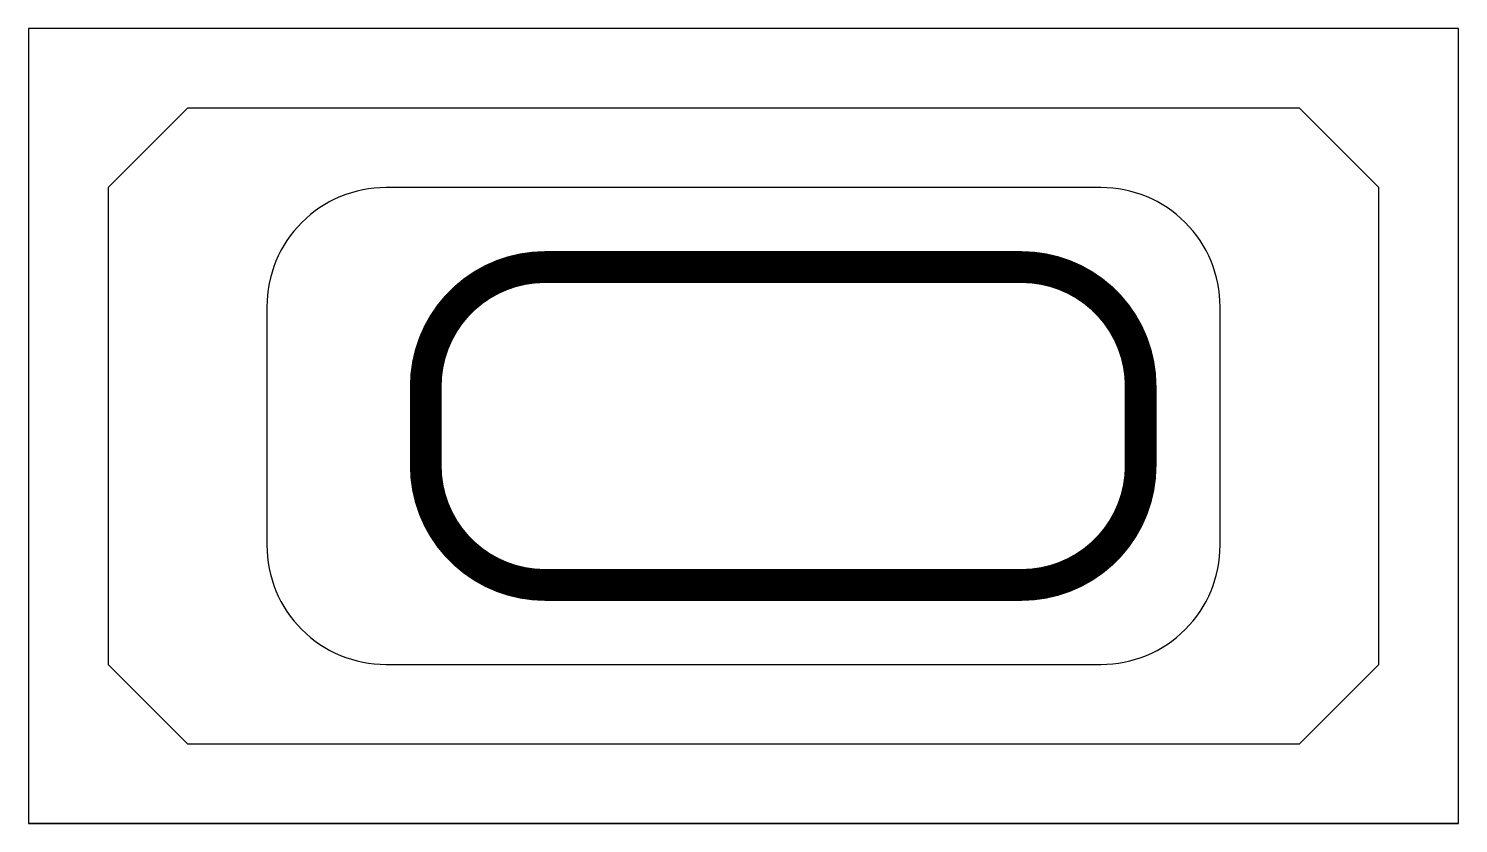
# Model space of a CAD drawing. Header units: millimetres. Extents: x 230 to 410, y 20 to 120.
import ezdxf

# ---------------------------------------------------------------- set-up
doc = ezdxf.new("R2010")
doc.units = ezdxf.units.MM

msp = doc.modelspace()

# ---------------------------------------------------------------- linework, layer by layer
for p, q in [((410, 120), (230, 120)), ((230, 120), (230, 20)), ((410, 20), (410, 120))]:
    msp.add_line(p, q)
at = {"color": 1}
msp.add_lwpolyline([(240, 40), (250, 30), (390, 30), (400, 40), (400, 100), (390, 110), (250, 110), (240, 100)], close=True, dxfattribs=at)
msp.add_lwpolyline([(260, 55, 0.414214), (275, 40), (365, 40, 0.414214), (380, 55), (380, 85, 0.414214), (365, 100), (275, 100, 0.414214), (260, 85)], format="xyb", close=True)
at = {"color": 1, "const_width": 4}
msp.add_lwpolyline([(280, 65, 0.414214), (295, 50), (355, 50, 0.414214), (370, 65), (370, 75, 0.414214), (355, 90), (295, 90, 0.414214), (280, 75)], format="xyb", close=True, dxfattribs=at)
msp.add_lwpolyline([(230, 20), (410, 20), (410, 20), (230, 20)], close=True)

doc.saveas('drawing.dxf')
